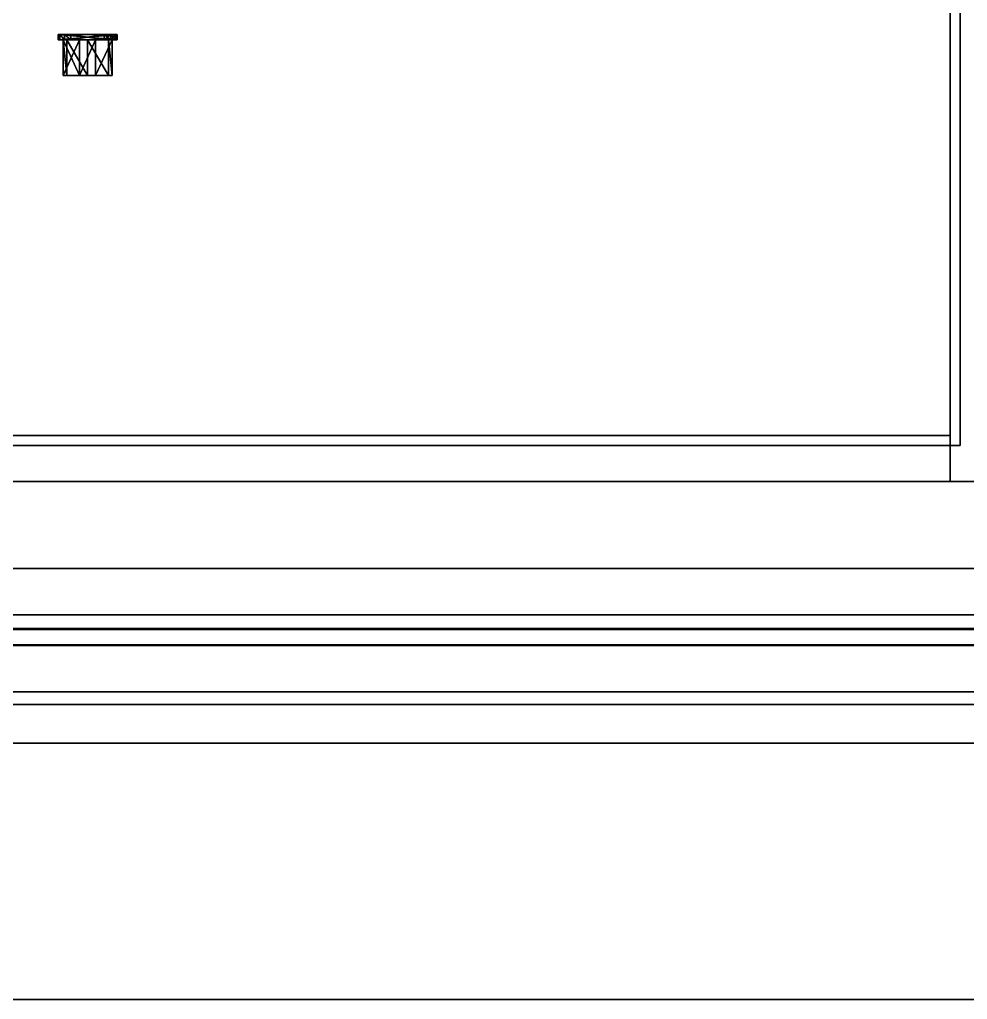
# Model space of a CAD drawing. Extents: x 0 to 4956, y -4930 to 0.
# Drawn here: x 3098.4 to 3468.3, y -4930 to -4547.9 of the extents above; entities that cross this region are included whole.
import ezdxf

# ---------------------------------------------------------------- set-up
doc = ezdxf.new("R2010")
doc.units = 0
for name, color, linetype in [('LAYER0', 7, 'CONTINUOUS'), ('LAYER1097', 7, 'CONTINUOUS'), ('LAYER1100', 7, 'CONTINUOUS'), ('LAYER1181', 7, 'CONTINUOUS'), ('LAYER1190', 7, 'CONTINUOUS'), ('LAYER25', 7, 'CONTINUOUS'), ('LAYER836', 7, 'CONTINUOUS'), ('LAYER842', 7, 'CONTINUOUS'), ('LAYER848', 7, 'CONTINUOUS'), ('LAYER853', 7, 'CONTINUOUS'), ('LAYER892', 7, 'CONTINUOUS'), ('LAYER898', 7, 'CONTINUOUS'), ('LAYER90', 7, 'CONTINUOUS'), ('LAYER903', 7, 'CONTINUOUS'), ('LAYER917', 7, 'CONTINUOUS'), ('LAYER923', 7, 'CONTINUOUS'), ('LAYER928', 7, 'CONTINUOUS'), ('LAYER942', 7, 'CONTINUOUS'), ('LAYER948', 7, 'CONTINUOUS'), ('LAYER953', 7, 'CONTINUOUS'), ('LAYER967', 7, 'CONTINUOUS'), ('LAYER973', 7, 'CONTINUOUS'), ('LAYER978', 7, 'CONTINUOUS')]:
    doc.layers.add(name, color=color, linetype=linetype)

msp = doc.modelspace()

# ---------------------------------------------------------------- linework, layer by layer
at = {"layer": 'LAYER0', "invisible_edges": 1}
for points in [[(4956, 0), (0, -4930), (0, 0), (4956, 0)], [(4956, -4930, 5), (0, 0, 5), (0, -4930, 5), (4956, -4930, 5)], [(0, 0, 5), (4956, -4930, 5), (4956, 0, 5), (0, 0, 5)], [(0, -4930), (4956, 0), (4956, -4930), (0, -4930)], [(4956, -4930, 5), (0, -4930), (4956, -4930), (4956, -4930, 5)], [(0, -4930), (4956, -4930, 5), (0, -4930, 5), (0, -4930)]]:
    msp.add_3dface(points, dxfattribs=at)
at = {"layer": 'LAYER1097', "invisible_edges": 1}
for points in [[(2740.5, -4785.7, 2530), (3532.5, -4785.7, 99), (2740.5, -4785.7, 99), (2740.5, -4785.7, 2530)], [(3532.5, -4785.7, 99), (2740.5, -4785.7, 2530), (3532.5, -4785.7, 2530), (3532.5, -4785.7, 99)], [(2740.5, -4791.7, 99), (3532.5, -4785.7, 99), (3532.5, -4791.7, 99), (2740.5, -4791.7, 99)], [(3532.5, -4785.7, 99), (2740.5, -4791.7, 99), (2740.5, -4785.7, 99), (3532.5, -4785.7, 99)], [(2740.5, -4785.7, 2530), (3532.5, -4791.7, 2530), (3532.5, -4785.7, 2530), (2740.5, -4785.7, 2530)], [(3532.5, -4791.7, 2530), (2740.5, -4785.7, 2530), (2740.5, -4791.7, 2530), (3532.5, -4791.7, 2530)], [(3532.5, -4791.7, 2530), (2740.5, -4791.7, 99), (3532.5, -4791.7, 99), (3532.5, -4791.7, 2530)], [(2740.5, -4791.7, 99), (3532.5, -4791.7, 2530), (2740.5, -4791.7, 2530), (2740.5, -4791.7, 99)]]:
    msp.add_3dface(points, dxfattribs=at)
at = {"layer": 'LAYER1100', "invisible_edges": 1}
for points in [[(2744.5, -4792, 1254.5), (3528.5, -4810, 1254.5), (2744.5, -4810, 1254.5), (2744.5, -4792, 1254.5)], [(3528.5, -4810, 1254.5), (2744.5, -4792, 1254.5), (3528.5, -4792, 1254.5), (3528.5, -4810, 1254.5)], [(3528.5, -4792, 1374.5), (2744.5, -4810, 1374.5), (3528.5, -4810, 1374.5), (3528.5, -4792, 1374.5)], [(2744.5, -4810, 1374.5), (3528.5, -4792, 1374.5), (2744.5, -4792, 1374.5), (2744.5, -4810, 1374.5)], [(2744.5, -4792, 1254.5), (3528.5, -4792, 1374.5), (3528.5, -4792, 1254.5), (2744.5, -4792, 1254.5)], [(3528.5, -4792, 1374.5), (2744.5, -4792, 1254.5), (2744.5, -4792, 1374.5), (3528.5, -4792, 1374.5)], [(2744.5, -4810, 1374.5), (3528.5, -4810, 1254.5), (3528.5, -4810, 1374.5), (2744.5, -4810, 1374.5)], [(3528.5, -4810, 1254.5), (2744.5, -4810, 1374.5), (2744.5, -4810, 1254.5), (3528.5, -4810, 1254.5)]]:
    msp.add_3dface(points, dxfattribs=at)
at = {"layer": 'LAYER1181', "invisible_edges": 1}
for points in [[(3528.5, -4785.4, 1989), (2744.5, -4310, 1989), (2744.5, -4785.4, 1989), (3528.5, -4785.4, 1989)], [(2744.5, -4310, 1989), (3528.5, -4785.4, 1989), (3528.5, -4310, 1989), (2744.5, -4310, 1989)], [(3528.5, -4310, 1971), (2744.5, -4785.4, 1971), (2744.5, -4310, 1971), (3528.5, -4310, 1971)], [(2744.5, -4785.4, 1971), (3528.5, -4310, 1971), (3528.5, -4785.4, 1971), (2744.5, -4785.4, 1971)], [(2744.5, -4785.4, 1971), (3528.5, -4785.4, 1989), (2744.5, -4785.4, 1989), (2744.5, -4785.4, 1971)], [(3528.5, -4785.4, 1989), (2744.5, -4785.4, 1971), (3528.5, -4785.4, 1971), (3528.5, -4785.4, 1989)]]:
    msp.add_3dface(points, dxfattribs=at)
at = {"layer": 'LAYER1190'}
for points in [[(3136.5, -4553.71, 2000), (3113.5, -4553.71, 1984), (3113.5, -4553.71, 2000), (3136.5, -4553.71, 2000)], [(3136.5, -4553.71, 1984), (3113.5, -4553.71, 1984), (3136.5, -4553.71, 2000), (3136.5, -4553.71, 1984)], [(3113.5, -4553.71, 2000), (3136.5, -4555.7, 2000), (3136.5, -4553.71, 2000), (3113.5, -4553.71, 2000)], [(3113.5, -4555.7, 2000), (3136.5, -4555.7, 2000), (3113.5, -4553.71, 2000), (3113.5, -4555.7, 2000)], [(3113.5, -4553.71, 1984), (3113.5, -4555.7, 2000), (3113.5, -4553.71, 2000), (3113.5, -4553.71, 1984)], [(3113.5, -4555.7, 1984), (3113.5, -4555.7, 2000), (3113.5, -4553.71, 1984), (3113.5, -4555.7, 1984)], [(3113.5, -4553.71, 1984), (3136.5, -4553.71, 2000), (3136.5, -4553.71, 1984), (3113.5, -4553.71, 1984)], [(3113.5, -4553.71, 2000), (3136.5, -4553.71, 2000), (3113.5, -4553.71, 1984), (3113.5, -4553.71, 2000)], [(3113.5, -4555.7, 2000), (3113.5, -4553.71, 1984), (3113.5, -4555.7, 1984), (3113.5, -4555.7, 2000)], [(3113.5, -4553.71, 2000), (3113.5, -4553.71, 1984), (3113.5, -4555.7, 2000), (3113.5, -4553.71, 2000)], [(3136.5, -4553.71, 2000), (3113.5, -4555.7, 2000), (3113.5, -4553.71, 2000), (3136.5, -4553.71, 2000)], [(3136.5, -4555.7, 2000), (3113.5, -4555.7, 2000), (3136.5, -4553.71, 2000), (3136.5, -4555.7, 2000)], [(3114.17, -4555.7, 1981.5), (3113.5, -4553.71, 1984), (3114.17, -4553.71, 1981.5), (3114.17, -4555.7, 1981.5)], [(3113.5, -4555.7, 1984), (3113.5, -4553.71, 1984), (3114.17, -4555.7, 1981.5), (3113.5, -4555.7, 1984)], [(3113.5, -4553.71, 1984), (3135.83, -4553.71, 1981.5), (3114.17, -4553.71, 1981.5), (3113.5, -4553.71, 1984)], [(3136.5, -4553.71, 1984), (3135.83, -4553.71, 1981.5), (3113.5, -4553.71, 1984), (3136.5, -4553.71, 1984)], [(3114.17, -4553.71, 1981.5), (3136.5, -4553.71, 1984), (3113.5, -4553.71, 1984), (3114.17, -4553.71, 1981.5)], [(3113.5, -4553.71, 1984), (3114.17, -4555.7, 1981.5), (3114.17, -4553.71, 1981.5), (3113.5, -4553.71, 1984)], [(3113.5, -4555.7, 1984), (3114.17, -4555.7, 1981.5), (3113.5, -4553.71, 1984), (3113.5, -4555.7, 1984)], [(3116, -4555.7, 1979.67), (3114.17, -4553.71, 1981.5), (3116, -4553.71, 1979.67), (3116, -4555.7, 1979.67)], [(3114.17, -4555.7, 1981.5), (3114.17, -4553.71, 1981.5), (3116, -4555.7, 1979.67), (3114.17, -4555.7, 1981.5)], [(3114.17, -4553.71, 1981.5), (3135.83, -4553.71, 1981.5), (3116, -4553.71, 1979.67), (3114.17, -4553.71, 1981.5)], [(3135.83, -4553.71, 1981.5), (3136.5, -4553.71, 1984), (3114.17, -4553.71, 1981.5), (3135.83, -4553.71, 1981.5)], [(3116, -4553.71, 1979.67), (3135.83, -4553.71, 1981.5), (3114.17, -4553.71, 1981.5), (3116, -4553.71, 1979.67)], [(3114.17, -4553.71, 1981.5), (3116, -4555.7, 1979.67), (3116, -4553.71, 1979.67), (3114.17, -4553.71, 1981.5)], [(3114.17, -4555.7, 1981.5), (3116, -4555.7, 1979.67), (3114.17, -4553.71, 1981.5), (3114.17, -4555.7, 1981.5)], [(3118.5, -4555.7, 1979), (3116, -4553.71, 1979.67), (3118.5, -4553.71, 1979), (3118.5, -4555.7, 1979)], [(3116, -4555.7, 1979.67), (3116, -4553.71, 1979.67), (3118.5, -4555.7, 1979), (3116, -4555.7, 1979.67)], [(3116, -4553.71, 1979.67), (3135.83, -4553.71, 1981.5), (3134, -4553.71, 1979.67), (3116, -4553.71, 1979.67)], [(3116, -4553.71, 1979.67), (3134, -4553.71, 1979.67), (3118.5, -4553.71, 1979), (3116, -4553.71, 1979.67)], [(3134, -4553.71, 1979.67), (3135.83, -4553.71, 1981.5), (3116, -4553.71, 1979.67), (3134, -4553.71, 1979.67)], [(3118.5, -4553.71, 1979), (3134, -4553.71, 1979.67), (3116, -4553.71, 1979.67), (3118.5, -4553.71, 1979)], [(3116, -4553.71, 1979.67), (3118.5, -4555.7, 1979), (3118.5, -4553.71, 1979), (3116, -4553.71, 1979.67)], [(3116, -4555.7, 1979.67), (3118.5, -4555.7, 1979), (3116, -4553.71, 1979.67), (3116, -4555.7, 1979.67)], [(3131.5, -4555.7, 1979), (3118.5, -4553.71, 1979), (3118.5, -4555.7, 1979), (3131.5, -4555.7, 1979)], [(3131.5, -4553.71, 1979), (3118.5, -4553.71, 1979), (3131.5, -4555.7, 1979), (3131.5, -4553.71, 1979)], [(3131.5, -4553.71, 1979), (3118.5, -4555.7, 1979), (3118.5, -4553.71, 1979), (3131.5, -4553.71, 1979)], [(3131.5, -4555.7, 1979), (3118.5, -4555.7, 1979), (3131.5, -4553.71, 1979), (3131.5, -4555.7, 1979)], [(3118.5, -4553.71, 1979), (3134, -4553.71, 1979.67), (3131.5, -4553.71, 1979), (3118.5, -4553.71, 1979)], [(3131.5, -4553.71, 1979), (3134, -4553.71, 1979.67), (3118.5, -4553.71, 1979), (3131.5, -4553.71, 1979)], [(3122.08, -4553.7, 1989.092), (3127.92, -4553.7, 2000), (3127.92, -4553.7, 1989.092), (3122.08, -4553.7, 1989.092)], [(3122.08, -4553.7, 2000), (3127.92, -4553.7, 2000), (3122.08, -4553.7, 1989.092), (3122.08, -4553.7, 2000)], [(3131.5, -4553.71, 1979), (3134, -4555.7, 1979.67), (3131.5, -4555.7, 1979), (3131.5, -4553.71, 1979)], [(3134, -4553.71, 1979.67), (3134, -4555.7, 1979.67), (3131.5, -4553.71, 1979), (3134, -4553.71, 1979.67)], [(3134, -4553.71, 1979.67), (3131.5, -4555.7, 1979), (3131.5, -4553.71, 1979), (3134, -4553.71, 1979.67)], [(3134, -4555.7, 1979.67), (3131.5, -4555.7, 1979), (3134, -4553.71, 1979.67), (3134, -4555.7, 1979.67)], [(3134, -4553.71, 1979.67), (3135.83, -4555.7, 1981.5), (3134, -4555.7, 1979.67), (3134, -4553.71, 1979.67)], [(3135.83, -4553.71, 1981.5), (3135.83, -4555.7, 1981.5), (3134, -4553.71, 1979.67), (3135.83, -4553.71, 1981.5)], [(3135.83, -4553.71, 1981.5), (3134, -4555.7, 1979.67), (3134, -4553.71, 1979.67), (3135.83, -4553.71, 1981.5)], [(3135.83, -4555.7, 1981.5), (3134, -4555.7, 1979.67), (3135.83, -4553.71, 1981.5), (3135.83, -4555.7, 1981.5)], [(3135.83, -4553.71, 1981.5), (3136.5, -4555.7, 1984), (3135.83, -4555.7, 1981.5), (3135.83, -4553.71, 1981.5)], [(3136.5, -4553.71, 1984), (3136.5, -4555.7, 1984), (3135.83, -4553.71, 1981.5), (3136.5, -4553.71, 1984)], [(3136.5, -4553.71, 1984), (3135.83, -4555.7, 1981.5), (3135.83, -4553.71, 1981.5), (3136.5, -4553.71, 1984)], [(3136.5, -4555.7, 1984), (3135.83, -4555.7, 1981.5), (3136.5, -4553.71, 1984), (3136.5, -4555.7, 1984)], [(3136.5, -4555.7, 1984), (3136.5, -4553.71, 2000), (3136.5, -4553.71, 1984), (3136.5, -4555.7, 1984)], [(3136.5, -4555.7, 2000), (3136.5, -4553.71, 2000), (3136.5, -4555.7, 1984), (3136.5, -4555.7, 2000)], [(3136.5, -4553.71, 2000), (3136.5, -4555.7, 1984), (3136.5, -4553.71, 1984), (3136.5, -4553.71, 2000)], [(3136.5, -4555.7, 2000), (3136.5, -4555.7, 1984), (3136.5, -4553.71, 2000), (3136.5, -4555.7, 2000)], [(3136.5, -4555.7, 2000), (3113.5, -4555.7, 1984), (3113.5, -4555.7, 2000), (3136.5, -4555.7, 2000)], [(3136.5, -4555.7, 1984), (3113.5, -4555.7, 1984), (3136.5, -4555.7, 2000), (3136.5, -4555.7, 1984)], [(3136.5, -4555.7, 1984), (3113.5, -4555.7, 2000), (3113.5, -4555.7, 1984), (3136.5, -4555.7, 1984)], [(3136.5, -4555.7, 2000), (3113.5, -4555.7, 2000), (3136.5, -4555.7, 1984), (3136.5, -4555.7, 2000)], [(3135.83, -4555.7, 1981.5), (3113.5, -4555.7, 1984), (3114.17, -4555.7, 1981.5), (3135.83, -4555.7, 1981.5)], [(3136.5, -4555.7, 1984), (3113.5, -4555.7, 1984), (3135.83, -4555.7, 1981.5), (3136.5, -4555.7, 1984)], [(3114.17, -4555.7, 1981.5), (3136.5, -4555.7, 1984), (3113.5, -4555.7, 1984), (3114.17, -4555.7, 1981.5)], [(3134, -4555.7, 1979.67), (3114.17, -4555.7, 1981.5), (3116, -4555.7, 1979.67), (3134, -4555.7, 1979.67)], [(3135.83, -4555.7, 1981.5), (3114.17, -4555.7, 1981.5), (3134, -4555.7, 1979.67), (3135.83, -4555.7, 1981.5)], [(3135.83, -4555.7, 1981.5), (3136.5, -4555.7, 1984), (3114.17, -4555.7, 1981.5), (3135.83, -4555.7, 1981.5)], [(3116, -4555.7, 1979.67), (3135.83, -4555.7, 1981.5), (3114.17, -4555.7, 1981.5), (3116, -4555.7, 1979.67)], [(3116.917, -4569.7, 1984.613), (3115.482, -4555.7, 1993.569), (3116.917, -4555.7, 1984.613), (3116.917, -4569.7, 1984.613)], [(3115.482, -4569.7, 1993.569), (3115.482, -4555.7, 1993.569), (3116.917, -4569.7, 1984.613), (3115.482, -4569.7, 1993.569)], [(3115.482, -4555.7, 1993.569), (3121.877, -4569.7, 2000), (3121.877, -4555.7, 2000), (3115.482, -4555.7, 1993.569)], [(3115.482, -4569.7, 1993.569), (3121.877, -4569.7, 2000), (3115.482, -4555.7, 1993.569), (3115.482, -4569.7, 1993.569)], [(3115.482, -4555.7, 1993.569), (3116.917, -4569.7, 1984.613), (3116.917, -4555.7, 1984.613), (3115.482, -4555.7, 1993.569)], [(3115.482, -4569.7, 1993.569), (3116.917, -4569.7, 1984.613), (3115.482, -4555.7, 1993.569), (3115.482, -4569.7, 1993.569)], [(3121.877, -4555.7, 2000), (3115.482, -4569.7, 1993.569), (3115.482, -4555.7, 1993.569), (3121.877, -4555.7, 2000)], [(3121.877, -4569.7, 2000), (3115.482, -4569.7, 1993.569), (3121.877, -4555.7, 2000), (3121.877, -4569.7, 2000)], [(3131.5, -4555.7, 1979), (3116, -4555.7, 1979.67), (3118.5, -4555.7, 1979), (3131.5, -4555.7, 1979)], [(3134, -4555.7, 1979.67), (3116, -4555.7, 1979.67), (3131.5, -4555.7, 1979), (3134, -4555.7, 1979.67)], [(3134, -4555.7, 1979.67), (3135.83, -4555.7, 1981.5), (3116, -4555.7, 1979.67), (3134, -4555.7, 1979.67)], [(3118.5, -4555.7, 1979), (3134, -4555.7, 1979.67), (3116, -4555.7, 1979.67), (3118.5, -4555.7, 1979)], [(3125, -4569.7, 1980.5), (3116.917, -4555.7, 1984.613), (3125, -4555.7, 1980.5), (3125, -4569.7, 1980.5)], [(3116.917, -4569.7, 1984.613), (3116.917, -4555.7, 1984.613), (3125, -4569.7, 1980.5), (3116.917, -4569.7, 1984.613)], [(3116.917, -4555.7, 1984.613), (3125, -4569.7, 1980.5), (3125, -4555.7, 1980.5), (3116.917, -4555.7, 1984.613)], [(3116.917, -4569.7, 1984.613), (3125, -4569.7, 1980.5), (3116.917, -4555.7, 1984.613), (3116.917, -4569.7, 1984.613)], [(3131.5, -4555.7, 1979), (3134, -4555.7, 1979.67), (3118.5, -4555.7, 1979), (3131.5, -4555.7, 1979)], [(3121.877, -4569.7, 2000), (3128.123, -4555.7, 2000), (3121.877, -4555.7, 2000), (3121.877, -4569.7, 2000)], [(3128.123, -4569.7, 2000), (3128.123, -4555.7, 2000), (3121.877, -4569.7, 2000), (3128.123, -4569.7, 2000)], [(3128.123, -4555.7, 2000), (3121.877, -4569.7, 2000), (3121.877, -4555.7, 2000), (3128.123, -4555.7, 2000)], [(3128.123, -4569.7, 2000), (3121.877, -4569.7, 2000), (3128.123, -4555.7, 2000), (3128.123, -4569.7, 2000)], [(3125, -4555.7, 1980.5), (3133.083, -4569.7, 1984.613), (3125, -4569.7, 1980.5), (3125, -4555.7, 1980.5)], [(3133.083, -4555.7, 1984.613), (3133.083, -4569.7, 1984.613), (3125, -4555.7, 1980.5), (3133.083, -4555.7, 1984.613)], [(3125, -4555.7, 1980.5), (3133.083, -4569.7, 1984.613), (3133.083, -4555.7, 1984.613), (3125, -4555.7, 1980.5)], [(3125, -4569.7, 1980.5), (3133.083, -4569.7, 1984.613), (3125, -4555.7, 1980.5), (3125, -4569.7, 1980.5)], [(3134.518, -4555.7, 1993.569), (3128.123, -4569.7, 2000), (3134.518, -4569.7, 1993.569), (3134.518, -4555.7, 1993.569)], [(3128.123, -4555.7, 2000), (3128.123, -4569.7, 2000), (3134.518, -4555.7, 1993.569), (3128.123, -4555.7, 2000)], [(3134.518, -4555.7, 1993.569), (3128.123, -4569.7, 2000), (3128.123, -4555.7, 2000), (3134.518, -4555.7, 1993.569)], [(3134.518, -4569.7, 1993.569), (3128.123, -4569.7, 2000), (3134.518, -4555.7, 1993.569), (3134.518, -4569.7, 1993.569)], [(3133.083, -4555.7, 1984.613), (3134.518, -4569.7, 1993.569), (3133.083, -4569.7, 1984.613), (3133.083, -4555.7, 1984.613)], [(3134.518, -4555.7, 1993.569), (3134.518, -4569.7, 1993.569), (3133.083, -4555.7, 1984.613), (3134.518, -4555.7, 1993.569)], [(3133.083, -4555.7, 1984.613), (3134.518, -4569.7, 1993.569), (3134.518, -4555.7, 1993.569), (3133.083, -4555.7, 1984.613)], [(3133.083, -4569.7, 1984.613), (3134.518, -4569.7, 1993.569), (3133.083, -4555.7, 1984.613), (3133.083, -4569.7, 1984.613)], [(3125, -4569.7, 2000), (3115.482, -4569.7, 1993.569), (3125, -4569.7, 1993.5), (3125, -4569.7, 2000)], [(3121.877, -4569.7, 2000), (3115.482, -4569.7, 1993.569), (3125, -4569.7, 2000), (3121.877, -4569.7, 2000)], [(3115.482, -4569.7, 1993.569), (3116.917, -4569.7, 1984.613), (3125, -4569.7, 1993.5), (3115.482, -4569.7, 1993.569)], [(3115.482, -4569.7, 1993.569), (3116.917, -4569.7, 1984.613), (3125, -4569.7, 1993.5), (3115.482, -4569.7, 1993.569)], [(3125, -4569.7, 2000), (3115.482, -4569.7, 1993.569), (3125, -4569.7, 1993.5), (3125, -4569.7, 2000)], [(3121.877, -4569.7, 2000), (3115.482, -4569.7, 1993.569), (3125, -4569.7, 2000), (3121.877, -4569.7, 2000)], [(3125, -4569.7, 1987), (3116.917, -4569.7, 1984.613), (3125, -4569.7, 1980.5), (3125, -4569.7, 1987)], [(3125, -4569.7, 1993.5), (3116.917, -4569.7, 1984.613), (3125, -4569.7, 1987), (3125, -4569.7, 1993.5)], [(3116.917, -4569.7, 1984.613), (3125, -4569.7, 1980.5), (3125, -4569.7, 1987), (3116.917, -4569.7, 1984.613)], [(3125, -4569.7, 1993.5), (3116.917, -4569.7, 1984.613), (3125, -4569.7, 1987), (3125, -4569.7, 1993.5)], [(3133.083, -4569.7, 1984.613), (3125, -4569.7, 1987), (3125, -4569.7, 1980.5), (3133.083, -4569.7, 1984.613)], [(3134.518, -4569.7, 1993.569), (3125, -4569.7, 1987), (3133.083, -4569.7, 1984.613), (3134.518, -4569.7, 1993.569)], [(3125, -4569.7, 1993.5), (3125, -4569.7, 1987), (3134.518, -4569.7, 1993.569), (3125, -4569.7, 1993.5)], [(3128.123, -4569.7, 2000), (3125, -4569.7, 1993.5), (3134.518, -4569.7, 1993.569), (3128.123, -4569.7, 2000)], [(3125, -4569.7, 2000), (3125, -4569.7, 1993.5), (3128.123, -4569.7, 2000), (3125, -4569.7, 2000)], [(3133.083, -4569.7, 1984.613), (3125, -4569.7, 1980.5), (3125, -4569.7, 1987), (3133.083, -4569.7, 1984.613)], [(3125, -4569.7, 1993.5), (3133.083, -4569.7, 1984.613), (3125, -4569.7, 1987), (3125, -4569.7, 1993.5)], [(3134.518, -4569.7, 1993.569), (3133.083, -4569.7, 1984.613), (3125, -4569.7, 1993.5), (3134.518, -4569.7, 1993.569)], [(3125, -4569.7, 2000), (3134.518, -4569.7, 1993.569), (3125, -4569.7, 1993.5), (3125, -4569.7, 2000)], [(3128.123, -4569.7, 2000), (3134.518, -4569.7, 1993.569), (3125, -4569.7, 2000), (3128.123, -4569.7, 2000)]]:
    msp.add_3dface(points, dxfattribs=at)
at = {"layer": 'LAYER25', "invisible_edges": 1}
for points in [[(1073, -4830, 5), (3696, -4930, 5), (973, -4930, 5), (1073, -4830, 5)], [(3696, -4930, 5), (1073, -4830, 5), (3596, -4830, 5), (3696, -4930, 5)], [(1073, -4830, 2599), (3596, -4830, 5), (1073, -4830, 5), (1073, -4830, 2599)], [(3596, -4830, 5), (1073, -4830, 2599), (3596, -4830, 2599), (3596, -4830, 5)], [(3696, -4930, 2599), (973, -4930, 5), (3696, -4930, 5), (3696, -4930, 2599)], [(973, -4930, 5), (3696, -4930, 2599), (973, -4930, 2599), (973, -4930, 5)]]:
    msp.add_3dface(points, dxfattribs=at)
at = {"layer": 'LAYER836', "invisible_edges": 1}
for points in [[(3528.5, -4785.4, 871), (2744.5, -4310, 871), (2744.5, -4785.4, 871), (3528.5, -4785.4, 871)], [(2744.5, -4310, 871), (3528.5, -4785.4, 871), (3528.5, -4310, 871), (2744.5, -4310, 871)], [(3528.5, -4310, 853), (2744.5, -4785.4, 853), (2744.5, -4310, 853), (3528.5, -4310, 853)], [(2744.5, -4785.4, 853), (3528.5, -4310, 853), (3528.5, -4785.4, 853), (2744.5, -4785.4, 853)], [(2744.5, -4785.4, 853), (3528.5, -4785.4, 871), (2744.5, -4785.4, 871), (2744.5, -4785.4, 853)], [(3528.5, -4785.4, 871), (2744.5, -4785.4, 853), (3528.5, -4785.4, 853), (3528.5, -4785.4, 871)]]:
    msp.add_3dface(points, dxfattribs=at)
at = {"layer": 'LAYER842', "invisible_edges": 1}
for points in [[(2744.5, -4810, 85), (3528.5, -4250, 85), (3528.5, -4810, 85), (2744.5, -4810, 85)], [(3528.5, -4250, 85), (2744.5, -4810, 85), (2744.5, -4250, 85), (3528.5, -4250, 85)], [(2744.5, -4250, 103), (3528.5, -4810, 103), (3528.5, -4250, 103), (2744.5, -4250, 103)], [(3528.5, -4810, 103), (2744.5, -4250, 103), (2744.5, -4810, 103), (3528.5, -4810, 103)], [(3528.5, -4810, 103), (2744.5, -4810, 85), (3528.5, -4810, 85), (3528.5, -4810, 103)], [(2744.5, -4810, 85), (3528.5, -4810, 103), (2744.5, -4810, 103), (2744.5, -4810, 85)]]:
    msp.add_3dface(points, dxfattribs=at)
at = {"layer": 'LAYER848', "invisible_edges": 1}
for points in [[(2744.5, -4762, 5), (3528.5, -4780, 5), (2744.5, -4780, 5), (2744.5, -4762, 5)], [(3528.5, -4780, 5), (2744.5, -4762, 5), (3528.5, -4762, 5), (3528.5, -4780, 5)], [(3528.5, -4762, 85), (2744.5, -4780, 85), (3528.5, -4780, 85), (3528.5, -4762, 85)], [(2744.5, -4780, 85), (3528.5, -4762, 85), (2744.5, -4762, 85), (2744.5, -4780, 85)], [(2744.5, -4762, 5), (3528.5, -4762, 85), (3528.5, -4762, 5), (2744.5, -4762, 5)], [(3528.5, -4762, 85), (2744.5, -4762, 5), (2744.5, -4762, 85), (3528.5, -4762, 85)], [(2744.5, -4780, 85), (3528.5, -4780, 5), (3528.5, -4780, 85), (2744.5, -4780, 85)], [(3528.5, -4780, 5), (2744.5, -4780, 85), (2744.5, -4780, 5), (3528.5, -4780, 5)]]:
    msp.add_3dface(points, dxfattribs=at)
at = {"layer": 'LAYER853', "invisible_edges": 1}
for points in [[(3528.5, -4810, 2544), (2744.5, -4250, 2544), (2744.5, -4810, 2544), (3528.5, -4810, 2544)], [(2744.5, -4250, 2544), (3528.5, -4810, 2544), (3528.5, -4250, 2544), (2744.5, -4250, 2544)], [(3528.5, -4250, 2526), (2744.5, -4810, 2526), (2744.5, -4250, 2526), (3528.5, -4250, 2526)], [(2744.5, -4810, 2526), (3528.5, -4250, 2526), (3528.5, -4810, 2526), (2744.5, -4810, 2526)], [(2744.5, -4810, 2526), (3528.5, -4810, 2544), (2744.5, -4810, 2544), (2744.5, -4810, 2526)], [(3528.5, -4810, 2544), (2744.5, -4810, 2526), (3528.5, -4810, 2526), (3528.5, -4810, 2544)]]:
    msp.add_3dface(points, dxfattribs=at)
at = {"layer": 'LAYER892', "invisible_edges": 1}
for points in [[(2811.5, -4710, 113), (3461.5, -4728, 113), (2811.5, -4728, 113), (2811.5, -4710, 113)], [(3461.5, -4728, 113), (2811.5, -4710, 113), (3461.5, -4710, 113), (3461.5, -4728, 113)], [(3461.5, -4710, 242.75), (2811.5, -4728, 242.75), (3461.5, -4728, 242.75), (3461.5, -4710, 242.75)], [(2811.5, -4728, 242.75), (3461.5, -4710, 242.75), (2811.5, -4710, 242.75), (2811.5, -4728, 242.75)], [(2811.5, -4710, 113), (3461.5, -4710, 242.75), (3461.5, -4710, 113), (2811.5, -4710, 113)], [(3461.5, -4710, 242.75), (2811.5, -4710, 113), (2811.5, -4710, 242.75), (3461.5, -4710, 242.75)], [(3461.5, -4710, 242.75), (3461.5, -4728, 113), (3461.5, -4710, 113), (3461.5, -4710, 242.75)], [(3461.5, -4728, 113), (3461.5, -4710, 242.75), (3461.5, -4728, 242.75), (3461.5, -4728, 113)], [(2811.5, -4728, 242.75), (3461.5, -4728, 113), (3461.5, -4728, 242.75), (2811.5, -4728, 242.75)], [(3461.5, -4728, 113), (2811.5, -4728, 242.75), (2811.5, -4728, 113), (3461.5, -4728, 113)]]:
    msp.add_3dface(points, dxfattribs=at)
at = {"layer": 'LAYER898', "invisible_edges": 1}
for points in [[(3461.5, -4328, 242.75), (3461.5, -4728, 113), (3461.5, -4728, 242.75), (3461.5, -4328, 242.75)], [(3461.5, -4728, 113), (3461.5, -4328, 242.75), (3461.5, -4328, 113), (3461.5, -4728, 113)], [(3479.5, -4328, 113), (3461.5, -4728, 113), (3461.5, -4328, 113), (3479.5, -4328, 113)], [(3461.5, -4728, 113), (3479.5, -4328, 113), (3479.5, -4728, 113), (3461.5, -4728, 113)], [(3479.5, -4728, 242.75), (3461.5, -4328, 242.75), (3461.5, -4728, 242.75), (3479.5, -4728, 242.75)], [(3461.5, -4328, 242.75), (3479.5, -4728, 242.75), (3479.5, -4328, 242.75), (3461.5, -4328, 242.75)], [(3479.5, -4728, 242.75), (3461.5, -4728, 113), (3479.5, -4728, 113), (3479.5, -4728, 242.75)], [(3461.5, -4728, 113), (3479.5, -4728, 242.75), (3461.5, -4728, 242.75), (3461.5, -4728, 113)]]:
    msp.add_3dface(points, dxfattribs=at)
at = {"layer": 'LAYER90'}
for points, invisible_edges in [([(1073, -4830, 5), (1088, -4815, 5), (3596, -4830, 5), (1073, -4830, 5)], 3), ([(1088, -4815, 115), (1073, -4830, 115), (3596, -4830, 115), (1088, -4815, 115)], 5), ([(3596, -4830, 5), (1088, -4815, 5), (3581, -4815, 5), (3596, -4830, 5)], 5), ([(1088, -4815, 115), (3581, -4815, 5), (1088, -4815, 5), (1088, -4815, 115)], 1), ([(3581, -4815, 5), (1088, -4815, 115), (3581, -4815, 115), (3581, -4815, 5)], 1), ([(1088, -4815, 115), (3596, -4830, 115), (3581, -4815, 115), (1088, -4815, 115)], 3), ([(3596, -4830, 115), (1073, -4830, 5), (3596, -4830, 5), (3596, -4830, 115)], 1), ([(1073, -4830, 5), (3596, -4830, 115), (1073, -4830, 115), (1073, -4830, 5)], 1)]:
    msp.add_3dface(points, dxfattribs=dict(at, invisible_edges=invisible_edges))
at = {"layer": 'LAYER903', "invisible_edges": 1}
for points in [[(2807.5, -4714, 126.5), (3465.5, -4342, 126.5), (3465.5, -4714, 126.5), (2807.5, -4714, 126.5)], [(3465.5, -4342, 126.5), (2807.5, -4714, 126.5), (2807.5, -4342, 126.5), (3465.5, -4342, 126.5)], [(2807.5, -4342, 132.5), (3465.5, -4714, 132.5), (3465.5, -4342, 132.5), (2807.5, -4342, 132.5)], [(3465.5, -4714, 132.5), (2807.5, -4342, 132.5), (2807.5, -4714, 132.5), (3465.5, -4714, 132.5)], [(3465.5, -4714, 132.5), (3465.5, -4342, 126.5), (3465.5, -4342, 132.5), (3465.5, -4714, 132.5)], [(3465.5, -4342, 126.5), (3465.5, -4714, 132.5), (3465.5, -4714, 126.5), (3465.5, -4342, 126.5)], [(3465.5, -4714, 132.5), (2807.5, -4714, 126.5), (3465.5, -4714, 126.5), (3465.5, -4714, 132.5)], [(2807.5, -4714, 126.5), (3465.5, -4714, 132.5), (2807.5, -4714, 132.5), (2807.5, -4714, 126.5)]]:
    msp.add_3dface(points, dxfattribs=at)
at = {"layer": 'LAYER917', "invisible_edges": 1}
for points in [[(2811.5, -4710, 299.75), (3461.5, -4728, 299.75), (2811.5, -4728, 299.75), (2811.5, -4710, 299.75)], [(3461.5, -4728, 299.75), (2811.5, -4710, 299.75), (3461.5, -4710, 299.75), (3461.5, -4728, 299.75)], [(3461.5, -4710, 429.5), (2811.5, -4728, 429.5), (3461.5, -4728, 429.5), (3461.5, -4710, 429.5)], [(2811.5, -4728, 429.5), (3461.5, -4710, 429.5), (2811.5, -4710, 429.5), (2811.5, -4728, 429.5)], [(2811.5, -4710, 299.75), (3461.5, -4710, 429.5), (3461.5, -4710, 299.75), (2811.5, -4710, 299.75)], [(3461.5, -4710, 429.5), (2811.5, -4710, 299.75), (2811.5, -4710, 429.5), (3461.5, -4710, 429.5)], [(3461.5, -4710, 429.5), (3461.5, -4728, 299.75), (3461.5, -4710, 299.75), (3461.5, -4710, 429.5)], [(3461.5, -4728, 299.75), (3461.5, -4710, 429.5), (3461.5, -4728, 429.5), (3461.5, -4728, 299.75)], [(2811.5, -4728, 429.5), (3461.5, -4728, 299.75), (3461.5, -4728, 429.5), (2811.5, -4728, 429.5)], [(3461.5, -4728, 299.75), (2811.5, -4728, 429.5), (2811.5, -4728, 299.75), (3461.5, -4728, 299.75)]]:
    msp.add_3dface(points, dxfattribs=at)
at = {"layer": 'LAYER923', "invisible_edges": 1}
for points in [[(3461.5, -4328, 429.5), (3461.5, -4728, 299.75), (3461.5, -4728, 429.5), (3461.5, -4328, 429.5)], [(3461.5, -4728, 299.75), (3461.5, -4328, 429.5), (3461.5, -4328, 299.75), (3461.5, -4728, 299.75)], [(3479.5, -4328, 299.75), (3461.5, -4728, 299.75), (3461.5, -4328, 299.75), (3479.5, -4328, 299.75)], [(3461.5, -4728, 299.75), (3479.5, -4328, 299.75), (3479.5, -4728, 299.75), (3461.5, -4728, 299.75)], [(3479.5, -4728, 429.5), (3461.5, -4328, 429.5), (3461.5, -4728, 429.5), (3479.5, -4728, 429.5)], [(3461.5, -4328, 429.5), (3479.5, -4728, 429.5), (3479.5, -4328, 429.5), (3461.5, -4328, 429.5)], [(3479.5, -4728, 429.5), (3461.5, -4728, 299.75), (3479.5, -4728, 299.75), (3479.5, -4728, 429.5)], [(3461.5, -4728, 299.75), (3479.5, -4728, 429.5), (3461.5, -4728, 429.5), (3461.5, -4728, 299.75)]]:
    msp.add_3dface(points, dxfattribs=at)
at = {"layer": 'LAYER928', "invisible_edges": 1}
for points in [[(2807.5, -4714, 313.25), (3465.5, -4342, 313.25), (3465.5, -4714, 313.25), (2807.5, -4714, 313.25)], [(3465.5, -4342, 313.25), (2807.5, -4714, 313.25), (2807.5, -4342, 313.25), (3465.5, -4342, 313.25)], [(2807.5, -4342, 319.25), (3465.5, -4714, 319.25), (3465.5, -4342, 319.25), (2807.5, -4342, 319.25)], [(3465.5, -4714, 319.25), (2807.5, -4342, 319.25), (2807.5, -4714, 319.25), (3465.5, -4714, 319.25)], [(3465.5, -4714, 319.25), (3465.5, -4342, 313.25), (3465.5, -4342, 319.25), (3465.5, -4714, 319.25)], [(3465.5, -4342, 313.25), (3465.5, -4714, 319.25), (3465.5, -4714, 313.25), (3465.5, -4342, 313.25)], [(3465.5, -4714, 319.25), (2807.5, -4714, 313.25), (3465.5, -4714, 313.25), (3465.5, -4714, 319.25)], [(2807.5, -4714, 313.25), (3465.5, -4714, 319.25), (2807.5, -4714, 319.25), (2807.5, -4714, 313.25)]]:
    msp.add_3dface(points, dxfattribs=at)
at = {"layer": 'LAYER942', "invisible_edges": 1}
for points in [[(2811.5, -4710, 486.5), (3461.5, -4728, 486.5), (2811.5, -4728, 486.5), (2811.5, -4710, 486.5)], [(3461.5, -4728, 486.5), (2811.5, -4710, 486.5), (3461.5, -4710, 486.5), (3461.5, -4728, 486.5)], [(3461.5, -4710, 616.25), (2811.5, -4728, 616.25), (3461.5, -4728, 616.25), (3461.5, -4710, 616.25)], [(2811.5, -4728, 616.25), (3461.5, -4710, 616.25), (2811.5, -4710, 616.25), (2811.5, -4728, 616.25)], [(2811.5, -4710, 486.5), (3461.5, -4710, 616.25), (3461.5, -4710, 486.5), (2811.5, -4710, 486.5)], [(3461.5, -4710, 616.25), (2811.5, -4710, 486.5), (2811.5, -4710, 616.25), (3461.5, -4710, 616.25)], [(3461.5, -4710, 616.25), (3461.5, -4728, 486.5), (3461.5, -4710, 486.5), (3461.5, -4710, 616.25)], [(3461.5, -4728, 486.5), (3461.5, -4710, 616.25), (3461.5, -4728, 616.25), (3461.5, -4728, 486.5)], [(2811.5, -4728, 616.25), (3461.5, -4728, 486.5), (3461.5, -4728, 616.25), (2811.5, -4728, 616.25)], [(3461.5, -4728, 486.5), (2811.5, -4728, 616.25), (2811.5, -4728, 486.5), (3461.5, -4728, 486.5)]]:
    msp.add_3dface(points, dxfattribs=at)
at = {"layer": 'LAYER948', "invisible_edges": 1}
for points in [[(3461.5, -4328, 616.25), (3461.5, -4728, 486.5), (3461.5, -4728, 616.25), (3461.5, -4328, 616.25)], [(3461.5, -4728, 486.5), (3461.5, -4328, 616.25), (3461.5, -4328, 486.5), (3461.5, -4728, 486.5)], [(3479.5, -4328, 486.5), (3461.5, -4728, 486.5), (3461.5, -4328, 486.5), (3479.5, -4328, 486.5)], [(3461.5, -4728, 486.5), (3479.5, -4328, 486.5), (3479.5, -4728, 486.5), (3461.5, -4728, 486.5)], [(3479.5, -4728, 616.25), (3461.5, -4328, 616.25), (3461.5, -4728, 616.25), (3479.5, -4728, 616.25)], [(3461.5, -4328, 616.25), (3479.5, -4728, 616.25), (3479.5, -4328, 616.25), (3461.5, -4328, 616.25)], [(3479.5, -4728, 616.25), (3461.5, -4728, 486.5), (3479.5, -4728, 486.5), (3479.5, -4728, 616.25)], [(3461.5, -4728, 486.5), (3479.5, -4728, 616.25), (3461.5, -4728, 616.25), (3461.5, -4728, 486.5)]]:
    msp.add_3dface(points, dxfattribs=at)
at = {"layer": 'LAYER953', "invisible_edges": 1}
for points in [[(2807.5, -4714, 500), (3465.5, -4342, 500), (3465.5, -4714, 500), (2807.5, -4714, 500)], [(3465.5, -4342, 500), (2807.5, -4714, 500), (2807.5, -4342, 500), (3465.5, -4342, 500)], [(2807.5, -4342, 506), (3465.5, -4714, 506), (3465.5, -4342, 506), (2807.5, -4342, 506)], [(3465.5, -4714, 506), (2807.5, -4342, 506), (2807.5, -4714, 506), (3465.5, -4714, 506)], [(3465.5, -4714, 506), (3465.5, -4342, 500), (3465.5, -4342, 506), (3465.5, -4714, 506)], [(3465.5, -4342, 500), (3465.5, -4714, 506), (3465.5, -4714, 500), (3465.5, -4342, 500)], [(3465.5, -4714, 506), (2807.5, -4714, 500), (3465.5, -4714, 500), (3465.5, -4714, 506)], [(2807.5, -4714, 500), (3465.5, -4714, 506), (2807.5, -4714, 506), (2807.5, -4714, 500)]]:
    msp.add_3dface(points, dxfattribs=at)
at = {"layer": 'LAYER967', "invisible_edges": 1}
for points in [[(2811.5, -4710, 673.25), (3461.5, -4728, 673.25), (2811.5, -4728, 673.25), (2811.5, -4710, 673.25)], [(3461.5, -4728, 673.25), (2811.5, -4710, 673.25), (3461.5, -4710, 673.25), (3461.5, -4728, 673.25)], [(3461.5, -4710, 803), (2811.5, -4728, 803), (3461.5, -4728, 803), (3461.5, -4710, 803)], [(2811.5, -4728, 803), (3461.5, -4710, 803), (2811.5, -4710, 803), (2811.5, -4728, 803)], [(2811.5, -4710, 673.25), (3461.5, -4710, 803), (3461.5, -4710, 673.25), (2811.5, -4710, 673.25)], [(3461.5, -4710, 803), (2811.5, -4710, 673.25), (2811.5, -4710, 803), (3461.5, -4710, 803)], [(3461.5, -4710, 803), (3461.5, -4728, 673.25), (3461.5, -4710, 673.25), (3461.5, -4710, 803)], [(3461.5, -4728, 673.25), (3461.5, -4710, 803), (3461.5, -4728, 803), (3461.5, -4728, 673.25)], [(2811.5, -4728, 803), (3461.5, -4728, 673.25), (3461.5, -4728, 803), (2811.5, -4728, 803)], [(3461.5, -4728, 673.25), (2811.5, -4728, 803), (2811.5, -4728, 673.25), (3461.5, -4728, 673.25)]]:
    msp.add_3dface(points, dxfattribs=at)
at = {"layer": 'LAYER973', "invisible_edges": 1}
for points in [[(3461.5, -4328, 803), (3461.5, -4728, 673.25), (3461.5, -4728, 803), (3461.5, -4328, 803)], [(3461.5, -4728, 673.25), (3461.5, -4328, 803), (3461.5, -4328, 673.25), (3461.5, -4728, 673.25)], [(3479.5, -4328, 673.25), (3461.5, -4728, 673.25), (3461.5, -4328, 673.25), (3479.5, -4328, 673.25)], [(3461.5, -4728, 673.25), (3479.5, -4328, 673.25), (3479.5, -4728, 673.25), (3461.5, -4728, 673.25)], [(3479.5, -4728, 803), (3461.5, -4328, 803), (3461.5, -4728, 803), (3479.5, -4728, 803)], [(3461.5, -4328, 803), (3479.5, -4728, 803), (3479.5, -4328, 803), (3461.5, -4328, 803)], [(3479.5, -4728, 803), (3461.5, -4728, 673.25), (3479.5, -4728, 673.25), (3479.5, -4728, 803)], [(3461.5, -4728, 673.25), (3479.5, -4728, 803), (3461.5, -4728, 803), (3461.5, -4728, 673.25)]]:
    msp.add_3dface(points, dxfattribs=at)
at = {"layer": 'LAYER978', "invisible_edges": 1}
for points in [[(2807.5, -4714, 686.75), (3465.5, -4342, 686.75), (3465.5, -4714, 686.75), (2807.5, -4714, 686.75)], [(3465.5, -4342, 686.75), (2807.5, -4714, 686.75), (2807.5, -4342, 686.75), (3465.5, -4342, 686.75)], [(2807.5, -4342, 692.75), (3465.5, -4714, 692.75), (3465.5, -4342, 692.75), (2807.5, -4342, 692.75)], [(3465.5, -4714, 692.75), (2807.5, -4342, 692.75), (2807.5, -4714, 692.75), (3465.5, -4714, 692.75)], [(3465.5, -4714, 692.75), (3465.5, -4342, 686.75), (3465.5, -4342, 692.75), (3465.5, -4714, 692.75)], [(3465.5, -4342, 686.75), (3465.5, -4714, 692.75), (3465.5, -4714, 686.75), (3465.5, -4342, 686.75)], [(3465.5, -4714, 692.75), (2807.5, -4714, 686.75), (3465.5, -4714, 686.75), (3465.5, -4714, 692.75)], [(2807.5, -4714, 686.75), (3465.5, -4714, 692.75), (2807.5, -4714, 692.75), (2807.5, -4714, 686.75)]]:
    msp.add_3dface(points, dxfattribs=at)

# ---------------------------------------------------------------- meshes
at = {"layer": 'LAYER25'}
mesh = msp.add_polymesh((2, 2), dxfattribs=at)
for k, corner in enumerate([(1073, -4830, 2599), (3596, -4830, 2599), (973, -4930, 2599), (3696, -4930, 2599)]):
    mesh.set_mesh_vertex(divmod(k, 2), corner)

doc.saveas('drawing.dxf')
